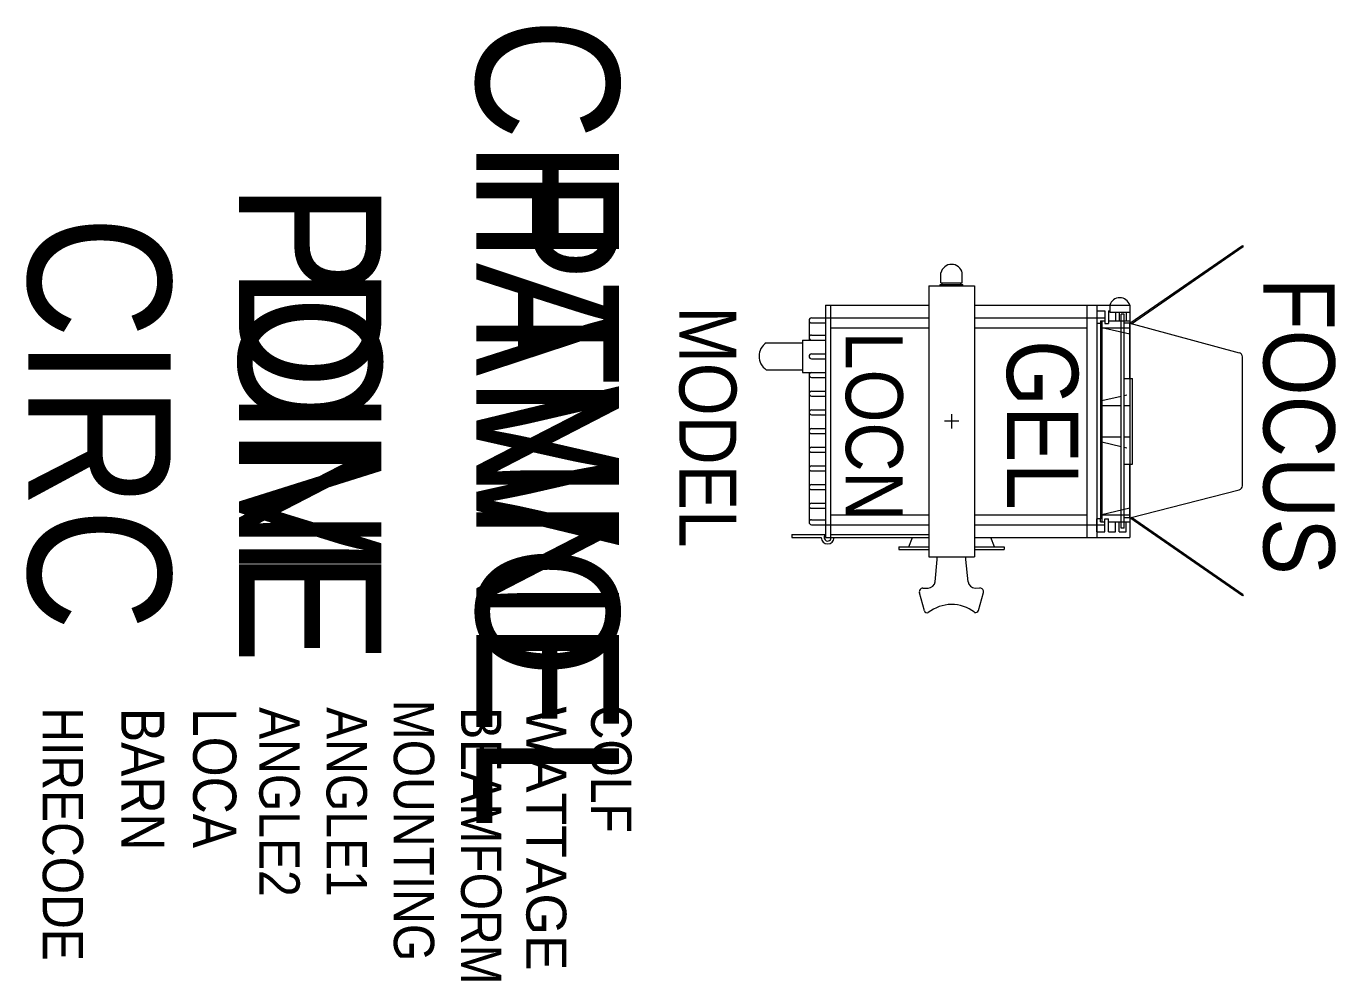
# Model space of a CAD drawing. Extents: x -1955 to -1036, y -535 to 134.
import ezdxf
from ezdxf.enums import TextEntityAlignment as Align

# ---------------------------------------------------------------- set-up
doc = ezdxf.new("R2010")
doc.units = 0
doc.header["$MEASUREMENT"] = 0
doc.layers.get('0').update_dxf_attribs({"linetype": 'CONTINUOUS'})
for name, color, linetype in [('CHANNEL', 3, 'CONTINUOUS'), ('CIRC', 6, 'CONTINUOUS'), ('DIMMER', 4, 'CONTINUOUS'), ('FOCUS', 2, 'CONTINUOUS'), ('GEL', 1, 'CONTINUOUS'), ('LANTERNS', 4, 'CONTINUOUS'), ('LOCATION', 7, 'CONTINUOUS'), ('MODEL', 6, 'CONTINUOUS'), ('PATCH', 5, 'CONTINUOUS'), ('PATCH2', 5, 'CONTINUOUS')]:
    doc.layers.add(name, color=color, linetype=linetype)

msp = doc.modelspace()

# ---------------------------------------------------------------- linework, layer by layer
for p, q in [((-1180.94, -74.37), (-1101.94, -19.77)), ((-1179.67, -74.71), (-1101.37, -20.59)), ((-1101.8, -19.62), (-1101.29, -20.47)), ((-1313.44, -46.06), (-1313.44, -39.06)), ((-1298.44, -46.06), (-1298.44, -39.06)), ((-1321.94, -48.06), (-1321.94, -238.06)), ((-1321.94, -48.06), (-1289.94, -48.06)), ((-1313.94, -47.06), (-1297.94, -47.06)), ((-1313.94, -48.06), (-1313.94, -47.06)), ((-1313.94, -48.06), (-1297.94, -48.06)), ((-1313.44, -46.06), (-1298.44, -46.06)), ((-1312.44, -47.06), (-1312.44, -46.06)), ((-1299.44, -47.06), (-1299.44, -46.06)), ((-1297.94, -48.06), (-1297.94, -47.06)), ((-1289.94, -48.06), (-1289.94, -238.06)), ((-1394.44, -61.56), (-1394.44, -224.56)), ((-1394.44, -61.56), (-1321.94, -61.56)), ((-1390.94, -61.56), (-1390.94, -224.56)), ((-1289.94, -61.56), (-1180.94, -61.56)), ((-1210.94, -61.56), (-1210.94, -224.56)), ((-1203.94, -61.56), (-1203.94, -224.56)), ((-1194.94, -61.56), (-1194.94, -66.56)), ((-1180.94, -61.56), (-1180.94, -224.56)), ((-1405.94, -72.31), (-1405.94, -86.16)), ((-1404.19, -70.56), (-1321.94, -70.56)), ((-1289.94, -70.56), (-1203.94, -70.56)), ((-1203.94, -65.56), (-1203.94, -74.56)), ((-1203.94, -65.56), (-1198.44, -65.56)), ((-1203.94, -70.56), (-1198.44, -70.56)), ((-1201.44, -72.56), (-1198.44, -72.56)), ((-1201.44, -72.56), (-1201.44, -74.56)), ((-1200.44, -72.56), (-1200.44, -213.56)), ((-1198.44, -65.56), (-1198.44, -74.56)), ((-1195.94, -65.56), (-1195.94, -74.56)), ((-1195.94, -65.56), (-1194.94, -65.56)), ((-1195.94, -72.56), (-1180.94, -72.56)), ((-1194.94, -66.56), (-1180.94, -66.56)), ((-1190.94, -66.56), (-1190.94, -72.56)), ((-1188.44, -66.56), (-1188.44, -72.56)), ((-1186.94, -218.06), (-1186.94, -68.06)), ((-1184.94, -68.06), (-1186.94, -68.06)), ((-1184.94, -218.06), (-1184.94, -68.06)), ((-1183.44, -66.56), (-1183.44, -72.56)), ((-1404.19, -74.06), (-1394.44, -74.06)), ((-1404.19, -82.66), (-1394.44, -82.66)), ((-1390.94, -77.56), (-1390.94, -208.56)), ((-1390.94, -77.56), (-1321.94, -77.56)), ((-1390.94, -77.56), (-1321.94, -77.56)), ((-1321.94, -77.56), (-1321.94, -208.56)), ((-1289.94, -77.56), (-1210.94, -77.56)), ((-1289.94, -77.56), (-1210.94, -77.56)), ((-1289.94, -77.56), (-1289.94, -208.56)), ((-1210.94, -77.56), (-1210.94, -208.56)), ((-1201.44, -74.56), (-1203.94, -74.56)), ((-1201.44, -74.56), (-1201.44, -211.56)), ((-1200.44, -77.56), (-1180.94, -77.56)), ((-1180.94, -82.06), (-1200.44, -77.56)), ((-1198.44, -74.56), (-1195.94, -74.56)), ((-1180.94, -74.37), (-1184.94, -74.37)), ((-1180.94, -74.37), (-1104.16, -94.96)), ((-1180.94, -113.06), (-1180.94, -74.37)), ((-1435.94, -88.01), (-1410.44, -88.01)), ((-1410.44, -86.16), (-1410.44, -108.86)), ((-1410.44, -86.16), (-1394.44, -86.16)), ((-1404.19, -95.76), (-1394.44, -95.76)), ((-1404.19, -99.26), (-1394.44, -99.26)), ((-1101.94, -188.23), (-1101.94, -97.86)), ((-1435.94, -107.01), (-1410.44, -107.01)), ((-1410.44, -108.86), (-1394.44, -108.86)), ((-1405.94, -108.86), (-1405.94, -213.81)), ((-1404.19, -112.36), (-1394.44, -112.36)), ((-1184.94, -113.06), (-1178.94, -113.06)), ((-1178.94, -173.06), (-1178.94, -113.06)), ((-1404.19, -121.96), (-1394.44, -121.96)), ((-1404.19, -125.46), (-1394.44, -125.46)), ((-1200.44, -128.56), (-1186.94, -125.44)), ((-1184.94, -124.98), (-1182.95, -124.52)), ((-1404.19, -135.06), (-1394.44, -135.06)), ((-1200.44, -132.06), (-1186.94, -132.06)), ((-1184.94, -132.06), (-1180.94, -132.06)), ((-1404.19, -138.56), (-1394.44, -138.56)), ((-1300.94, -143.06), (-1310.94, -143.06)), ((-1305.94, -138.06), (-1305.94, -148.06)), ((-1404.19, -148.16), (-1394.44, -148.16)), ((-1404.19, -151.66), (-1394.44, -151.66)), ((-1200.44, -154.06), (-1186.94, -154.06)), ((-1184.94, -154.06), (-1180.94, -154.06)), ((-1404.19, -161.26), (-1394.44, -161.26)), ((-1404.19, -164.76), (-1394.44, -164.76)), ((-1200.44, -157.56), (-1186.94, -160.67)), ((-1184.94, -161.13), (-1182.95, -161.59)), ((-1404.19, -174.36), (-1394.44, -174.36)), ((-1184.94, -173.06), (-1178.94, -173.06)), ((-1180.94, -210.86), (-1180.94, -173.06)), ((-1404.19, -177.86), (-1394.44, -177.86)), ((-1404.19, -187.46), (-1394.44, -187.46)), ((-1404.19, -190.96), (-1394.44, -190.96)), ((-1180.94, -210.86), (-1104.2, -191.13)), ((-1404.19, -200.56), (-1394.44, -200.56)), ((-1404.19, -204.06), (-1394.44, -204.06)), ((-1390.94, -208.56), (-1321.94, -208.56)), ((-1390.94, -208.56), (-1321.94, -208.56)), ((-1289.94, -208.56), (-1210.94, -208.56)), ((-1289.94, -208.56), (-1210.94, -208.56)), ((-1180.94, -204.06), (-1200.44, -208.56)), ((-1200.44, -208.56), (-1180.94, -208.56)), ((-1180.94, -210.86), (-1184.94, -210.86)), ((-1101.94, -265.46), (-1180.94, -210.86)), ((-1101.37, -264.64), (-1179.66, -210.53)), ((-1404.19, -212.06), (-1394.44, -212.06)), ((-1404.19, -215.56), (-1321.94, -215.56)), ((-1289.94, -215.56), (-1203.94, -215.56)), ((-1203.94, -220.56), (-1203.94, -211.56)), ((-1201.44, -211.56), (-1203.94, -211.56)), ((-1203.94, -215.56), (-1198.44, -215.56)), ((-1201.44, -213.56), (-1201.44, -211.56)), ((-1201.44, -213.56), (-1198.44, -213.56)), ((-1198.44, -220.56), (-1198.44, -211.56)), ((-1198.44, -211.56), (-1195.94, -211.56)), ((-1195.94, -220.56), (-1195.94, -211.56)), ((-1195.94, -213.56), (-1180.94, -213.56)), ((-1190.94, -220.56), (-1190.94, -213.56)), ((-1188.44, -220.56), (-1188.44, -213.56)), ((-1184.94, -218.06), (-1186.94, -218.06)), ((-1183.44, -220.56), (-1183.44, -213.56)), ((-1417.94, -222.56), (-1394.44, -222.56)), ((-1417.94, -222.56), (-1417.94, -224.56)), ((-1417.94, -224.56), (-1397.39, -224.56)), ((-1394.44, -224.56), (-1321.94, -224.56)), ((-1390.94, -222.56), (-1321.94, -222.56)), ((-1335.94, -231.06), (-1333.44, -224.56)), ((-1289.94, -224.56), (-1180.94, -224.56)), ((-1275.94, -231.06), (-1278.44, -224.56)), ((-1203.94, -220.56), (-1198.44, -220.56)), ((-1195.94, -220.56), (-1190.94, -220.56)), ((-1188.44, -220.56), (-1183.44, -220.56)), ((-1342.94, -231.06), (-1321.94, -231.06)), ((-1342.94, -231.06), (-1342.94, -233.06)), ((-1342.94, -233.06), (-1321.94, -233.06)), ((-1321.94, -238.06), (-1289.94, -238.06)), ((-1315.94, -238.06), (-1295.94, -238.06)), ((-1315.94, -240.06), (-1315.94, -238.06)), ((-1295.94, -240.06), (-1295.94, -238.06)), ((-1289.94, -231.06), (-1268.94, -231.06)), ((-1289.94, -233.06), (-1268.94, -233.06)), ((-1268.94, -231.06), (-1268.94, -233.06)), ((-1317.49, -255.55), (-1315.94, -240.06)), ((-1294.39, -255.55), (-1295.94, -240.06)), ((-1324.99, -275.91), (-1328.5, -263.29)), ((-1326.09, -260.12), (-1322.47, -260.06)), ((-1289.42, -260.06), (-1286.01, -259.94)), ((-1287.1, -275.72), (-1283.6, -263.1)), ((-1101.34, -264.66), (-1101.89, -265.46))]:
    msp.add_line(p, q)
for centre, radius, start, end in [((-1305.94, -40.72), 7.68, 12.5048, 167.4952), ((-1187.94, -63.74), 7.33, 17.30655, 162.69344), ((-1404.19, -72.31), 1.75, 90, 270), ((-1404.19, -84.41), 1.75, 90, 270), ((-1429.52, -97.51), 11.47, 124.04935, 235.95065), ((-1404.19, -97.51), 1.75, 90, 270), ((-1104.94, -97.86), 3, 0, 74.98578), ((-1404.19, -110.61), 1.75, 90, 270), ((-1404.19, -123.71), 1.75, 90, 270), ((-1404.19, -136.81), 1.75, 90, 270), ((-1404.19, -149.91), 1.75, 90, 270), ((-1404.19, -163.01), 1.75, 90, 270), ((-1404.19, -176.11), 1.75, 90, 270), ((-1404.19, -189.21), 1.75, 90, 270), ((-1104.94, -188.23), 3, 284.41675, 0), ((-1404.19, -202.31), 1.75, 90, 270), ((-1404.19, -213.81), 1.75, 90, 270), ((-1392.89, -224.56), 4.5, 180, 0), ((-1392.89, -224.56), 2.5, 126.8699, 0), ((-1322.47, -255.06), 5, 270, 354.28941), ((-1289.42, -255.06), 5, 185.71059, 270), ((-1326.09, -262.62), 2.5, 90, 195.52411), ((-1286.01, -262.44), 2.5, 344.47589, 90), ((-1305.93, -298.01), 26.47, 52.44723, 128.20406), ((-1323.07, -275.37), 2, 195.52411, 292.58792), ((-1289.03, -275.19), 2, 247.41208, 344.47589)]:
    msp.add_arc(centre, radius, start, end)
msp.add_point((-1305.94, -143.06))

# ---------------------------------------------------------------- texts
at = {"layer": 'CHANNEL', "width": 0.89}
msp.add_attdef('CHANNEL', text='', height=100, rotation=270, dxfattribs=at).set_placement((-1639.28, -144.38), align=Align.CENTER)
at = {"layer": 'CIRC', "width": 0.89}
msp.add_attdef('CIRC', text='', height=100, rotation=270, dxfattribs=at).set_placement((-1953.73, -144.38), align=Align.CENTER)
at = {"layer": 'DIMMER', "width": 0.89}
msp.add_attdef('DIM', text='', height=100, rotation=270, dxfattribs=at).set_placement((-1805.94, -143.53), align=Align.CENTER)
at = {"layer": 'FOCUS', "color": 30, "width": 0.89}
msp.add_attdef('FOCUS', text='', height=50, rotation=270, dxfattribs=at).set_placement((-1087.13, -146.56), align=Align.CENTER)
at = {"layer": 'GEL', "width": 0.89}
msp.add_attdef('GEL', text='', height=50, rotation=270, dxfattribs=at).set_placement((-1267.13, -145.61), align=Align.CENTER)
at = {"layer": 'LANTERNS', "color": 0, "width": 0.89, "flags": 1}
for tag, p, s, height in [('HIRECODE', (-1943.54, -343.63), '', 28.3), ('BARN', (-1888.46, -344.05), '1', 30.26), ('LOCA', (-1838.03, -344.19), '', 30.26), ('ANGLE2', (-1791.59, -343.51), '40', 28.305), ('ANGLE1', (-1744.42, -343.51), '9', 28.3), ('MOUNTING', (-1697.24, -338.31), 'STANDARD HOOK CLAMP', 28.3047), ('BEAMFORM', (-1650.07, -343.51), 'C', 28.3), ('COLF', (-1558.81, -341.84), 'N', 28.3)]:
    msp.add_attdef(tag, p, s, height=height, rotation=270, dxfattribs=at)
at = {"layer": 'LANTERNS', "color": 0, "flags": 1}
msp.add_attdef('WATTAGE', (-1604.25, -343.04), '650', height=28, rotation=270, dxfattribs=at)
at = {"layer": 'LOCATION', "width": 0.89}
msp.add_attdef('LOCN', text='', height=40, rotation=270, dxfattribs=at).set_placement((-1380.16, -146.46), align=Align.CENTER)
at = {"layer": 'MODEL', "width": 0.89}
msp.add_attdef('MODEL', text='Pre F', height=40, rotation=270, dxfattribs=at).set_placement((-1496.88, -147.09), align=Align.CENTER)
at = {"layer": 'PATCH', "width": 0.89}
msp.add_attdef('PONE', text='', height=100, rotation=270, dxfattribs=at).set_placement((-1805.95, -144.38), align=Align.CENTER)
at = {"layer": 'PATCH2', "width": 0.89}
msp.add_attdef('PTWO', text='', height=100, rotation=270, dxfattribs=at).set_placement((-1639.28, -144.38), align=Align.CENTER)

doc.saveas('drawing.dxf')
